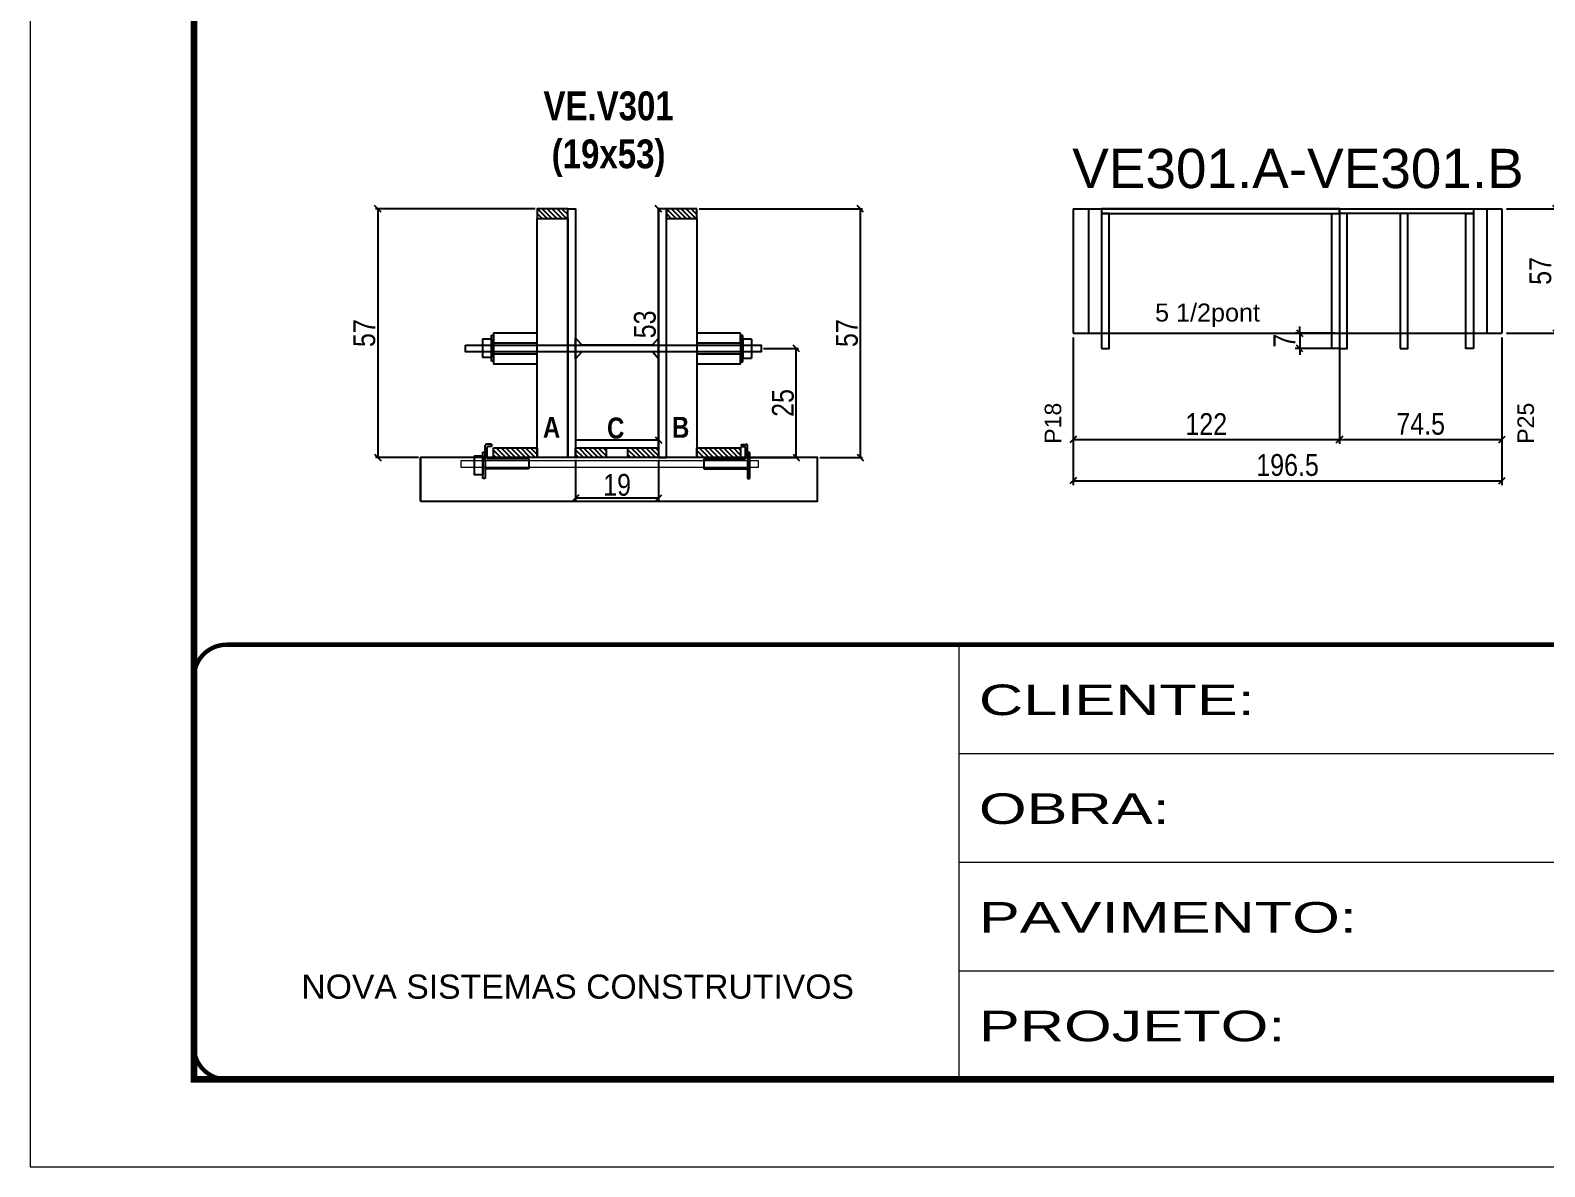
# Model space of a CAD drawing. Extents: x -3394 to 16474, y -5031 to 14397.
# Drawn here: x 7442 to 8136, y 9901 to 10422 of the extents above; entities that cross this region are included whole.
import ezdxf

# ---------------------------------------------------------------- set-up
doc = ezdxf.new("R2010")
doc.units = 0
doc.linetypes.add('CONTINUO', pattern=[0])
doc.linetypes.add('DASHED', pattern=[0.75, 0.5, -0.25])
doc.layers.get('0').update_dxf_attribs({"linetype": 'CONTINUOUS'})
doc.layers.get('Defpoints').update_dxf_attribs({"linetype": 'CONTINUOUS'})
for name, color, linetype in [('1HACHURA MADEIRAS', 1, 'CONTINUOUS'), ('barrote', 251, 'CONTINUOUS'), ('COTA', 241, 'CONTINUOUS'), ('detalhes', 4, 'CONTINUOUS'), ('NOMENCLATURA', 7, 'CONTINUOUS'), ('Painéis', 200, 'CONTINUOUS'), ('PONTALETE', 7, 'CONTINUOUS'), ('presilha', 1, 'CONTINUOUS'), ('SARR_2.2x10', 60, 'CONTINUOUS'), ('SARR_2.2x7', 40, 'CONTINUOUS'), ('SARR_3.5x7', 81, 'CONTINUOUS'), ('Tubo de PVC', 51, 'CONTINUOUS')]:
    doc.layers.add(name, color=color, linetype=linetype)
for name, color, linetype, lineweight in [('Folhas', 255, 'CONTINUOUS', 9), ('SARRAFO DE PRESSAO', 251, 'DASHED', 9), ('SCO-___-LAJ', 2, 'CONTINUOUS', 0)]:
    doc.layers.add(name, color=color, linetype=linetype, lineweight=lineweight)
doc.styles.add('ARIAL', font='arial.ttf')
doc.styles.add('COTA TECNICA', font='techl___.ttf', dxfattribs={"height": 10})
doc.styles.add('COTA TECNICA 2X', font='techl___.ttf', dxfattribs={"height": 10})
doc.styles.add('TECNICA', font='techb___.ttf', dxfattribs={"height": 10})
doc.styles.add('Tecnologia', font='')
doc.styles.get('Tecnologia').set_extended_font_data('Forgotten Futurist')
doc.dimstyles.new('PAINEL', dxfattribs={"dimtxt": 10, "dimasz": 3, "dimexe": 3, "dimexo": 3, "dimgap": 3, "dimtad": 1, "dimdec": 1, "dimzin": 12, "dimdsep": 46, "dimtxsty": 'COTA TECNICA', "dimblk1": 'OBLIQUE', "dimblk2": 'OBLIQUE', "dimsah": 1, "dimcen": 0.9, "dimclrd": 4, "dimclre": 4, "dimclrt": 240, "dimadec": 1, "dimazin": 3, "dimtfac": 1, "dimtdec": 1, "dimtmove": 0, "dimatfit": 3, "dimfxl": 1, "dimtolj": 1, "dimtzin": 12, "dimarcsym": 0})
doc.dimstyles.new('SECAO', dxfattribs={"dimscale": 0.333333, "dimtxt": 5, "dimasz": 9, "dimexe": 3, "dimexo": 3, "dimgap": 3, "dimtad": 1, "dimdec": 1, "dimlfac": 0.5, "dimzin": 12, "dimdsep": 46, "dimtxsty": 'COTA TECNICA 2X', "dimblk1": 'OBLIQUE', "dimblk2": 'OBLIQUE', "dimsah": 1, "dimcen": 0.9, "dimclrd": 4, "dimclre": 4, "dimclrt": 240, "dimadec": 1, "dimazin": 3, "dimtfac": 1, "dimtdec": 1, "dimtmove": 0, "dimatfit": 3, "dimfxl": 1, "dimtolj": 1, "dimtzin": 12, "dimarcsym": 0})

# ---------------------------------------------------------------- blocks, each defined once
blk = doc.blocks.new('9999999999')
at = {"color": 30, "linetype": 'CONTINUO'}
for p, q in [((98564.56, 34230.21), (98564.56, 34429.45)), ((98564.56, 34379.64), (99583.98, 34379.64)), ((98564.56, 34329.83), (99487.98, 34329.83)), ((98564.56, 34280.02), (99487.98, 34280.02))]:
    blk.add_line(p, q, dxfattribs=at)
at = {"color": 30, "linetype": 'CONTINUO', "const_width": 2}
blk.add_lwpolyline([(99583.98, 34230.21), (99583.98, 34414.45, 0.414214), (99568.98, 34429.45), (98228.98, 34429.45, 0.414214), (98213.98, 34414.45), (98213.98, 34245.21, 0.414214), (98228.98, 34230.21), (99583.98, 34230.21)], format="xyb", dxfattribs=at)
at = {"layer": 'Folhas'}
blk.add_lwpolyline([(98138.98, 34190.21), (99623.98, 34190.21), (99623.98, 35240.21), (98138.98, 35240.21)], close=True, dxfattribs=at)
at = {"layer": 'Folhas', "color": 30, "const_width": 3}
blk.add_lwpolyline([(98213.98, 34230.21), (99583.98, 34230.21), (99583.98, 35200.21), (98213.98, 35200.21)], close=True, dxfattribs=at)
at = {"color": 7, "linetype": 'Continuous', "ltscale": 5, "style": 'ARIAL'}
blk.add_text('NOVA SISTEMAS CONSTRUTIVOS', height=11.0592, dxfattribs=at).set_placement((98263.19, 34267.21))
at = {"layer": 'Folhas', "color": 7, "style": 'Tecnologia', "width": 1.5}
for s, p in [('CLIENTE:', (98573.65, 34397.17)), ('OBRA:', (98573.65, 34347.31)), ('PAVIMENTO:', (98573.65, 34297.5)), ('PROJETO:', (98573.65, 34247.69))]:
    blk.add_text(s, height=14, dxfattribs=at).set_placement(p)
blk = doc.blocks.new('_Oblique')
at = {"color": 0, "linetype": 'ByBlock', "lineweight": -2}
blk.add_line((-0.5, -0.5), (0.5, 0.5), dxfattribs=at)
blk = doc.blocks.new('*D1030')
at = {"layer": 'COTA', "color": 4, "lineweight": -2, "transparency": 16777216}
for p, q in [((7692.08, 10224.85), (7692.08, 10206.18)), ((7730.08, 10224.85), (7730.08, 10206.18)), ((7730.08, 10207.18), (7692.08, 10207.18))]:
    blk.add_line(p, q, dxfattribs=at)
at = {"layer": 'Defpoints', "color": 0, "transparency": 16777216}
for p in [(7692.08, 10225.85), (7730.08, 10225.85), (7692.08, 10207.18)]:
    blk.add_point(p, dxfattribs=at)
at = {"layer": 'COTA', "color": 4, "lineweight": -2, "transparency": 16777216, "xscale": 3, "yscale": 3, "zscale": 3, "rotation": 180}
blk.add_blockref('_Oblique', (7692.08, 10207.18), dxfattribs=at)
at = {"layer": 'COTA', "color": 4, "lineweight": -2, "transparency": 16777216, "xscale": 3, "yscale": 3, "zscale": 3}
blk.add_blockref('_Oblique', (7730.08, 10207.18), dxfattribs=at)
at = {"layer": 'COTA', "color": 240, "transparency": 16777216, "insert": (7711.08, 10213.27), "char_height": 10, "attachment_point": 5, "style": 'COTA TECNICA 2X'}
blk.add_mtext('\\A1;19', dxfattribs=at)
blk = doc.blocks.new('PRESILHA METÁLICA 1')
at = {"layer": 'presilha'}
for p, q in [((12, 21), (8.6, 21)), ((12, 21), (12, 19.5)), ((0, 13), (6, 13)), ((0, 13), (0, 0)), ((6, 15.5), (7.5, 15.5)), ((6, -2.5), (6, 15.5)), ((6, 13), (6, 0)), ((7.5, 10.6), (7.5, 19.9)), ((7.5, 15.5), (7.5, -2.5)), ((9, 11.6), (9, 18.9)), ((12, 19.5), (9.6, 19.5)), ((37.5, 11), (9.6, 11)), ((37.5, 11), (37.5, 4.1)), ((6, 0), (0, 0)), ((37.5, 4.1), (7.5, 4.1)), ((7.5, -2.5), (6, -2.5))]:
    blk.add_line(p, q, dxfattribs=at)
for centre, radius, start, end in [((8.6, 19.9), 1.14, 90, 180), ((9.6, 18.9), 0.57, 90, 180), ((9.6, 11.6), 0.57, 180, 270)]:
    blk.add_arc(centre, radius, start, end, dxfattribs=at)
blk = doc.blocks.new('PRESILHA METÁLICA 2')
at = {"layer": 'presilha'}
for p, q in [((-5.2, 23.5), (-5.2, 22)), ((-5.2, 23.5), (-1.9, 23.5)), ((-5.2, 22), (-2.8, 22)), ((-2.2, 14.1), (-2.2, 21.4)), ((-0.8, 14.6), (-0.8, 22.4)), ((-30.8, 13.5), (-30.8, 6.6)), ((-30.8, 13.5), (-2.8, 13.5)), ((0.8, 18), (-0.8, 18)), ((-0.8, 18), (-0.8, 0)), ((0.8, 0), (0.8, 18)), ((-30.8, 6.6), (-0.8, 6.6)), ((-0.8, 0), (0.8, 0))]:
    blk.add_line(p, q, dxfattribs=at)
for centre, radius, start, end in [((-2.8, 21.4), 0.57, 0, 90), ((-1.9, 22.4), 1.14, 0, 90), ((-2.8, 14.1), 0.57, 270, 0)]:
    blk.add_arc(centre, radius, start, end, dxfattribs=at)
blk = doc.blocks.new('*D1031')
at = {"layer": 'COTA', "color": 4, "lineweight": -2, "transparency": 16777216}
for p, q in [((7673.48, 10339.85), (7600.43, 10339.85)), ((7601.43, 10339.85), (7601.43, 10225.85)), ((7620.03, 10225.85), (7600.43, 10225.85))]:
    blk.add_line(p, q, dxfattribs=at)
at = {"layer": 'Defpoints', "color": 0, "transparency": 16777216}
for p in [(7674.48, 10339.85), (7601.43, 10225.85), (7621.03, 10225.85)]:
    blk.add_point(p, dxfattribs=at)
at = {"layer": 'COTA', "color": 4, "lineweight": -2, "transparency": 16777216, "xscale": 3, "yscale": 3, "zscale": 3}
for p, rotation in [((7601.43, 10339.85), 90), ((7601.43, 10225.85), 270)]:
    blk.add_blockref('_Oblique', p, dxfattribs=dict(at, rotation=rotation))
at = {"layer": 'COTA', "color": 240, "transparency": 16777216, "insert": (7595.32, 10282.85), "char_height": 10, "attachment_point": 5, "rotation": 90, "style": 'COTA TECNICA 2X'}
blk.add_mtext('\\A1;57', dxfattribs=at)
blk = doc.blocks.new('*D1032')
at = {"layer": 'COTA', "color": 4, "lineweight": -2, "transparency": 16777216}
blk.add_line((7730.08, 10233.85), (7730.08, 10339.85), dxfattribs=at)
at = {"layer": 'Defpoints', "color": 0, "transparency": 16777216}
for p in [(7730.08, 10339.85), (7730.08, 10339.85), (7730.08, 10233.85)]:
    blk.add_point(p, dxfattribs=at)
at = {"layer": 'COTA', "color": 4, "lineweight": -2, "transparency": 16777216, "xscale": 3, "yscale": 3, "zscale": 3}
for p, rotation in [((7730.08, 10339.85), 90), ((7730.08, 10233.85), 270)]:
    blk.add_blockref('_Oblique', p, dxfattribs=dict(at, rotation=rotation))
at = {"layer": 'COTA', "color": 240, "transparency": 16777216, "insert": (7723.86, 10286.85), "char_height": 10, "attachment_point": 5, "rotation": 90, "style": 'COTA TECNICA 2X'}
blk.add_mtext('\\A1;53', dxfattribs=at)
blk = doc.blocks.new('*D1033')
at = {"layer": 'COTA', "color": 4, "lineweight": -2, "transparency": 16777216}
for p, q in [((7748.68, 10339.85), (7823.54, 10339.85)), ((7822.54, 10339.85), (7822.54, 10225.85)), ((7803.94, 10225.85), (7823.54, 10225.85))]:
    blk.add_line(p, q, dxfattribs=at)
at = {"layer": 'Defpoints', "color": 0, "transparency": 16777216}
for p in [(7747.68, 10339.85), (7802.94, 10225.85), (7822.54, 10225.85)]:
    blk.add_point(p, dxfattribs=at)
at = {"layer": 'COTA', "color": 4, "lineweight": -2, "transparency": 16777216, "xscale": 3, "yscale": 3, "zscale": 3}
for p, rotation in [((7822.54, 10339.85), 90), ((7822.54, 10225.85), 270)]:
    blk.add_blockref('_Oblique', p, dxfattribs=dict(at, rotation=rotation))
at = {"layer": 'COTA', "color": 240, "transparency": 16777216, "insert": (7816.43, 10282.85), "char_height": 10, "attachment_point": 5, "rotation": 90, "style": 'COTA TECNICA 2X'}
blk.add_mtext('\\A1;57', dxfattribs=at)
blk = doc.blocks.new('*D1034')
at = {"layer": 'COTA', "color": 4, "linetype": 'Continuous', "lineweight": -2, "transparency": 16777216}
for p, q in [((7920.06, 10280.85), (7920.06, 10232.12)), ((8042.06, 10280.85), (8042.06, 10232.12)), ((7920.06, 10234.12), (8042.06, 10234.12))]:
    blk.add_line(p, q, dxfattribs=at)
at = {"layer": 'Defpoints', "color": 0, "linetype": 'Continuous', "transparency": 16777216}
for p in [(7920.06, 10282.85), (8042.06, 10282.85), (8042.06, 10234.12)]:
    blk.add_point(p, dxfattribs=at)
at = {"layer": 'COTA', "color": 4, "linetype": 'Continuous', "lineweight": -2, "transparency": 16777216, "xscale": 3, "yscale": 3, "zscale": 3, "rotation": 180}
blk.add_blockref('_Oblique', (7920.06, 10234.12), dxfattribs=at)
at = {"layer": 'COTA', "color": 4, "linetype": 'Continuous', "lineweight": -2, "transparency": 16777216, "xscale": 3, "yscale": 3, "zscale": 3}
blk.add_blockref('_Oblique', (8042.06, 10234.12), dxfattribs=at)
at = {"layer": 'COTA', "color": 240, "linetype": 'Continuous', "transparency": 16777216, "insert": (7981.06, 10241.18), "char_height": 10, "attachment_point": 5, "style": 'COTA TECNICA'}
blk.add_mtext('\\A1;122', dxfattribs=at)
blk = doc.blocks.new('*D1035')
at = {"layer": 'COTA', "color": 4, "linetype": 'Continuous', "lineweight": -2, "transparency": 16777216}
for p, q in [((8118.56, 10339.85), (8143.3, 10339.85)), ((8141.3, 10282.85), (8141.3, 10339.85)), ((8118.56, 10282.85), (8143.3, 10282.85))]:
    blk.add_line(p, q, dxfattribs=at)
at = {"layer": 'Defpoints', "color": 0, "linetype": 'Continuous', "transparency": 16777216}
for p in [(8116.56, 10339.85), (8141.3, 10339.85), (8116.56, 10282.85)]:
    blk.add_point(p, dxfattribs=at)
at = {"layer": 'COTA', "color": 4, "linetype": 'Continuous', "lineweight": -2, "transparency": 16777216, "xscale": 3, "yscale": 3, "zscale": 3}
for p, rotation in [((8141.3, 10339.85), 90), ((8141.3, 10282.85), 270)]:
    blk.add_blockref('_Oblique', p, dxfattribs=dict(at, rotation=rotation))
at = {"layer": 'COTA', "color": 240, "linetype": 'Continuous', "transparency": 16777216, "insert": (8134.19, 10311.35), "char_height": 10, "attachment_point": 5, "rotation": 90, "style": 'COTA TECNICA'}
blk.add_mtext('\\A1;57', dxfattribs=at)
blk = doc.blocks.new('*D1036')
at = {"layer": 'COTA', "color": 4, "linetype": 'Continuous', "lineweight": -2, "transparency": 16777216}
for p, q in [((8042.06, 10280.85), (8042.06, 10232.12)), ((8116.56, 10280.85), (8116.56, 10232.12)), ((8042.06, 10234.12), (8116.56, 10234.12))]:
    blk.add_line(p, q, dxfattribs=at)
at = {"layer": 'Defpoints', "color": 0, "linetype": 'Continuous', "transparency": 16777216}
for p in [(8042.06, 10282.85), (8116.56, 10282.85), (8116.56, 10234.12)]:
    blk.add_point(p, dxfattribs=at)
at = {"layer": 'COTA', "color": 4, "linetype": 'Continuous', "lineweight": -2, "transparency": 16777216, "xscale": 3, "yscale": 3, "zscale": 3, "rotation": 180}
blk.add_blockref('_Oblique', (8042.06, 10234.12), dxfattribs=at)
at = {"layer": 'COTA', "color": 4, "linetype": 'Continuous', "lineweight": -2, "transparency": 16777216, "xscale": 3, "yscale": 3, "zscale": 3}
blk.add_blockref('_Oblique', (8116.56, 10234.12), dxfattribs=at)
at = {"layer": 'COTA', "color": 240, "linetype": 'Continuous', "transparency": 16777216, "insert": (8079.31, 10241.23), "char_height": 10, "attachment_point": 5, "style": 'COTA TECNICA'}
blk.add_mtext('\\A1;74.5', dxfattribs=at)
blk = doc.blocks.new('*D1037')
at = {"layer": 'COTA', "color": 4, "linetype": 'Continuous', "lineweight": -2, "transparency": 16777216}
for p, q in [((7920.06, 10280.85), (7920.06, 10213.22)), ((8116.56, 10280.85), (8116.56, 10213.22)), ((7920.06, 10215.22), (8116.56, 10215.22))]:
    blk.add_line(p, q, dxfattribs=at)
at = {"layer": 'Defpoints', "color": 0, "linetype": 'Continuous', "transparency": 16777216}
for p in [(7920.06, 10282.85), (8116.56, 10282.85), (8116.56, 10215.22)]:
    blk.add_point(p, dxfattribs=at)
at = {"layer": 'COTA', "color": 4, "linetype": 'Continuous', "lineweight": -2, "transparency": 16777216, "xscale": 3, "yscale": 3, "zscale": 3, "rotation": 180}
blk.add_blockref('_Oblique', (7920.06, 10215.22), dxfattribs=at)
at = {"layer": 'COTA', "color": 4, "linetype": 'Continuous', "lineweight": -2, "transparency": 16777216, "xscale": 3, "yscale": 3, "zscale": 3}
blk.add_blockref('_Oblique', (8116.56, 10215.22), dxfattribs=at)
at = {"layer": 'COTA', "color": 240, "linetype": 'Continuous', "transparency": 16777216, "insert": (8018.31, 10222.36), "char_height": 10, "attachment_point": 5, "style": 'COTA TECNICA'}
blk.add_mtext('\\A1;196.5', dxfattribs=at)
blk = doc.blocks.new('*D1038')
at = {"layer": 'COTA', "color": 4, "linetype": 'Continuous', "lineweight": -2, "transparency": 16777216}
for p, q in [((8023.87, 10282.85), (8023.87, 10285.85)), ((8040.06, 10282.85), (8021.87, 10282.85)), ((8023.87, 10282.85), (8023.87, 10275.85)), ((8040.06, 10275.85), (8021.87, 10275.85)), ((8023.87, 10275.85), (8023.87, 10272.85))]:
    blk.add_line(p, q, dxfattribs=at)
at = {"layer": 'Defpoints', "color": 0, "linetype": 'Continuous', "transparency": 16777216}
for p in [(8042.06, 10282.85), (8023.87, 10275.85), (8042.06, 10275.85)]:
    blk.add_point(p, dxfattribs=at)
at = {"layer": 'COTA', "color": 4, "linetype": 'Continuous', "lineweight": -2, "transparency": 16777216, "xscale": 3, "yscale": 3, "zscale": 3}
for p, rotation in [((8023.87, 10282.85), 270), ((8023.87, 10275.85), 90)]:
    blk.add_blockref('_Oblique', p, dxfattribs=dict(at, rotation=rotation))
at = {"layer": 'COTA', "color": 240, "linetype": 'Continuous', "transparency": 16777216, "insert": (8016.8, 10279.35), "char_height": 10, "attachment_point": 5, "rotation": 90, "style": 'COTA TECNICA'}
blk.add_mtext('\\A1;7', dxfattribs=at)
blk = doc.blocks.new('*D1039')
at = {"layer": 'COTA', "color": 4, "lineweight": -2, "transparency": 16777216}
for p, q in [((7778.16, 10275.85), (7794.22, 10275.85)), ((7793.22, 10225.85), (7793.22, 10275.85)), ((7768.68, 10225.85), (7794.22, 10225.85))]:
    blk.add_line(p, q, dxfattribs=at)
at = {"layer": 'Defpoints', "color": 0, "transparency": 16777216}
for p in [(7777.16, 10275.85), (7793.22, 10275.85), (7767.68, 10225.85)]:
    blk.add_point(p, dxfattribs=at)
at = {"layer": 'COTA', "color": 4, "lineweight": -2, "transparency": 16777216, "xscale": 3, "yscale": 3, "zscale": 3}
for p, rotation in [((7793.22, 10275.85), 90), ((7793.22, 10225.85), 270)]:
    blk.add_blockref('_Oblique', p, dxfattribs=dict(at, rotation=rotation))
at = {"layer": 'COTA', "color": 240, "transparency": 16777216, "insert": (7787.11, 10250.85), "char_height": 10, "attachment_point": 5, "rotation": 90, "style": 'COTA TECNICA 2X'}
blk.add_mtext('\\A1;25', dxfattribs=at)

msp = doc.modelspace()

# ---------------------------------------------------------------- hatches: boundary and pattern name
at = {"layer": 'SARR_2.2x10'}
h = msp.add_hatch(dxfattribs=at)
h.set_pattern_fill('ANSI31', color=256, scale=0.5, angle=90)
h.set_pattern_definition([(135, (40752.3049, -113286.3152), (-1.122532015, -1.122532015), [])])
h.paths.add_polyline_path([(7654.48, 10230.25), (7654.48, 10225.85), (7674.48, 10225.85), (7674.48, 10230.25)])
h = msp.add_hatch(dxfattribs=at)
h.set_pattern_fill('ANSI31', color=256, scale=0.5, angle=90)
h.set_pattern_definition([(135, (40865.5049, -113286.3152), (-1.122532015, -1.122532015), [])])
h.paths.add_polyline_path([(7747.68, 10230.25), (7747.68, 10225.85), (7767.68, 10225.85), (7767.68, 10230.25)])
at = {"layer": 'SARR_2.2x7'}
h = msp.add_hatch(dxfattribs=at)
h.set_pattern_fill('ANSI31', color=256, scale=0.5, angle=90)
h.set_pattern_definition([(135, (40697.1049, -113176.7152), (-1.122532015, -1.122532015), [])])
h.paths.add_polyline_path([(7674.48, 10339.85), (7674.48, 10335.45), (7688.48, 10335.45), (7688.48, 10339.85)])
h = msp.add_hatch(dxfattribs=at)
h.set_pattern_fill('ANSI31', color=256, scale=0.5, angle=90)
h.set_pattern_definition([(135, (40756.3049, -113176.7152), (-1.122532015, -1.122532015), [])])
h.paths.add_polyline_path([(7733.68, 10339.85), (7733.68, 10335.45), (7747.68, 10335.45), (7747.68, 10339.85)])
h = msp.add_hatch(dxfattribs=at)
h.set_pattern_fill('ANSI31', color=256, scale=0.5, angle=90)
h.set_pattern_definition([(135, (40879.9049, -113286.3152), (-1.122532015, -1.122532015), [])])
h.paths.add_polyline_path([(7692.08, 10230.25), (7692.08, 10225.85), (7706.08, 10225.85), (7706.08, 10230.25)])
h = msp.add_hatch(dxfattribs=at)
h.set_pattern_fill('ANSI31', color=256, scale=0.5, angle=90)
h.set_pattern_definition([(135, (40903.9049, -113286.3152), (-1.122532015, -1.122532015), [])])
h.paths.add_polyline_path([(7716.08, 10230.25), (7716.08, 10225.85), (7730.08, 10225.85), (7730.08, 10230.25)])

# ---------------------------------------------------------------- linework, layer by layer
at = {"layer": '1HACHURA MADEIRAS', "elevation": 0}
for points in [[(7674.48, 10282.76), (7654.48, 10282.76), (7654.48, 10278.36), (7674.48, 10278.36)], [(7674.48, 10273.16), (7654.48, 10273.16), (7654.48, 10268.76), (7674.48, 10268.76)]]:
    msp.add_lwpolyline(points, close=True, dxfattribs=at)
at = {"layer": '1HACHURA MADEIRAS'}
for points in [[(7767.68, 10282.76), (7747.68, 10282.76), (7747.68, 10278.36), (7767.68, 10278.36)], [(7767.68, 10273.16), (7747.68, 10273.16), (7747.68, 10268.76), (7767.68, 10268.76)]]:
    msp.add_lwpolyline(points, close=True, dxfattribs=at)
at = {"layer": 'barrote', "elevation": 0}
msp.add_lwpolyline([(7621.03, 10205.85), (7802.94, 10205.85), (7802.94, 10225.85), (7621.03, 10225.85)], close=True, dxfattribs=at)
at = {"layer": 'detalhes', "color": 250}
msp.add_line((7621.03, 10205.85), (7621.03, 10225.85), dxfattribs=at)
at = {"layer": 'Painéis', "linetype": 'Continuous'}
for p, q in [((7920.06, 10339.85), (8116.56, 10339.85, 0)), ((7920.06, 10339.85), (7920.06, 10282.85)), ((8042.06, 10339.85), (8042.06, 10282.85)), ((8116.56, 10339.85), (8116.56, 10282.85)), ((7920.06, 10282.85), (8116.56, 10282.85))]:
    msp.add_line(p, q, dxfattribs=at)
at = {"layer": 'Painéis', "linetype": 'Continuous', "elevation": 0}
for points in [[(7688.48, 10225.85), (7688.48, 10339.85), (7692.08, 10339.85), (7692.08, 10225.85)], [(7733.68, 10225.85), (7733.68, 10339.85), (7730.08, 10339.85), (7730.08, 10225.85)], [(7730.08, 10233.85), (7692.08, 10233.85), (7692.08, 10230.25), (7730.08, 10230.25)]]:
    msp.add_lwpolyline(points, close=True, dxfattribs=at)
at = {"layer": 'presilha'}
for p, q in [((7649.48, 10280.29), (7653.48, 10280.29)), ((7649.48, 10280.29), (7649.48, 10271.62)), ((7653.48, 10281.95), (7654.48, 10281.95)), ((7653.48, 10269.95), (7653.48, 10281.95)), ((7653.48, 10280.29), (7653.48, 10271.62)), ((7654.48, 10281.95), (7654.48, 10269.95)), ((7768.68, 10281.76, 0), (7767.68, 10281.76, 0)), ((7767.68, 10281.76, 0), (7767.68, 10269.76, 0)), ((7768.68, 10269.76, 0), (7768.68, 10281.76, 0)), ((7772.68, 10280.1, 0), (7768.68, 10280.1, 0)), ((7768.68, 10280.1, 0), (7768.68, 10271.43, 0)), ((7772.68, 10280.1, 0), (7772.68, 10271.43, 0)), ((7653.48, 10271.62), (7649.48, 10271.62)), ((7768.68, 10271.43, 0), (7772.68, 10271.43, 0)), ((7654.48, 10269.95), (7653.48, 10269.95)), ((7767.68, 10269.76, 0), (7768.68, 10269.76, 0))]:
    msp.add_line(p, q, dxfattribs=at)
at = {"layer": 'presilha', "elevation": 0}
msp.add_lwpolyline([(7641.7, 10277.35), (7777.16, 10277.35), (7777.16, 10274.35), (7641.7, 10274.35)], close=True, dxfattribs=at)
at = {"layer": 'SARR_2.2x10', "elevation": 0}
for points in [[(7654.48, 10230.25), (7674.48, 10230.25), (7674.48, 10225.85), (7654.48, 10225.85)], [(7747.68, 10230.25), (7767.68, 10230.25), (7767.68, 10225.85), (7747.68, 10225.85)]]:
    msp.add_lwpolyline(points, close=True, dxfattribs=at)
at = {"layer": 'SARR_2.2x7', "ltscale": 25}
for p, q in [((7927.06, 10339.85), (7927.06, 10282.85, 0)), ((8109.56, 10339.85), (8109.56, 10282.85, 0))]:
    msp.add_line(p, q, dxfattribs=at)
at = {"layer": 'SARR_2.2x7', "elevation": 0}
for points in [[(7688.48, 10339.85), (7674.48, 10339.85), (7674.48, 10335.45), (7688.48, 10335.45)], [(7747.68, 10339.85), (7733.68, 10339.85), (7733.68, 10335.45), (7747.68, 10335.45)], [(7692.08, 10230.25), (7706.08, 10230.25), (7706.08, 10225.85), (7692.08, 10225.85)], [(7716.08, 10230.25), (7730.08, 10230.25), (7730.08, 10225.85), (7716.08, 10225.85)]]:
    msp.add_lwpolyline(points, close=True, dxfattribs=at)
at = {"layer": 'SARR_2.2x7', "ltscale": 25, "elevation": 0}
for points in [[(7933.06, 10337.65), (8042.06, 10337.65), (8042.06, 10339.85), (7933.06, 10339.85)], [(8103.56, 10337.65), (8042.06, 10337.65), (8042.06, 10339.85), (8103.56, 10339.85)]]:
    msp.add_lwpolyline(points, close=True, dxfattribs=at)
at = {"layer": 'SARR_3.5x7', "elevation": 0}
for points in [[(7674.48, 10335.45), (7688.48, 10335.45), (7688.48, 10225.85), (7674.48, 10225.85)], [(7733.68, 10335.45), (7747.68, 10335.45), (7747.68, 10225.85), (7733.68, 10225.85)], [(7933.06, 10275.85), (7936.56, 10275.85), (7936.56, 10337.65), (7933.06, 10337.65)], [(8042.06, 10275.85), (8038.56, 10275.85), (8038.56, 10337.65), (8042.06, 10337.65)], [(8042.06, 10275.85), (8045.56, 10275.85), (8045.56, 10337.65), (8042.06, 10337.65)], [(8069.86, 10275.85), (8073.36, 10275.85), (8073.36, 10337.65), (8069.86, 10337.65)], [(8103.56, 10275.85), (8100.06, 10275.85), (8100.06, 10337.65), (8103.56, 10337.65)]]:
    msp.add_lwpolyline(points, close=True, dxfattribs=at)
at = {"layer": 'SCO-___-LAJ', "color": 1, "elevation": 0}
msp.add_lwpolyline([(7639.63, 10224.52), (7775.8, 10224.52), (7775.8, 10221.32), (7639.63, 10221.32)], close=True, dxfattribs=at)
at = {"layer": 'Tubo de PVC', "elevation": 0}
msp.add_lwpolyline([(7730.08, 10280.6), (7730.08, 10271.11), (7727.28, 10274.26), (7694.88, 10274.26), (7692.08, 10271.11), (7692.08, 10280.6), (7694.88, 10277.45), (7727.28, 10277.45)], close=True, dxfattribs=at)

# ---------------------------------------------------------------- block references
at = {"layer": 'presilha', "xscale": 0.6666666666666666, "yscale": 0.6666666666666666, "zscale": 0.6666666666666666}
for name, p in [('PRESILHA METÁLICA 1', (7645.61, 10217.89)), ('PRESILHA METÁLICA 2', (7771.36, 10216.22))]:
    msp.add_blockref(name, p, dxfattribs=at)
at = {"layer": 'SARRAFO DE PRESSAO', "color": 6, "linetype": 'ByBlock'}
msp.add_blockref('9999999999', (-90696.77, -24289.38), dxfattribs=at)

# ---------------------------------------------------------------- texts
at = {"layer": 'detalhes', "style": 'TECNICA'}
for s, p in [('A', (7677.1, 10234.87)), ('C', (7706.49, 10234.56)), ('B', (7736.24, 10234.87))]:
    msp.add_text(s, height=9.6, dxfattribs=at).set_placement(p)
at = {"layer": 'NOMENCLATURA', "linetype": 'Continuous', "style": 'ARIAL'}
msp.add_text('VE301.A-VE301.B', height=18, dxfattribs=at).set_placement((7919.64, 10349.32))
for s, p in [('P18', (7914.59, 10232.15, 0)), ('P25', (8131.22, 10232.15, 0))]:
    msp.add_text(s, height=7.567, rotation=90, dxfattribs=at).set_placement(p)
at = {"layer": 'NOMENCLATURA', "insert": (7707.19, 10393.61), "char_height": 13.2, "attachment_point": 2, "style": 'TECNICA'}
msp.add_mtext_dynamic_manual_height_columns('VE.V301\\P(19x53)', width=13.2, gutter_width=1, heights=[0], dxfattribs=at)
at = {"layer": 'PONTALETE', "linetype": 'Continuous', "style": 'ARIAL'}
msp.add_text('5 1/2pont', height=8.25, dxfattribs=at).set_placement((7957.61, 10288.17))

# ---------------------------------------------------------------- dimensions: what is measured, and where the dimension line sits
at = {"layer": 'COTA'}
for base, p1, p2, picture, middle in [((7601.43, 10225.85), (7674.48, 10339.85), (7621.03, 10225.85), '*D1031', (7595.32, 10282.85)), ((7822.54, 10225.85), (7747.68, 10339.85), (7802.94, 10225.85), '*D1033', (7816.43, 10282.85)), ((7793.22, 10275.85), (7767.68, 10225.85), (7777.16, 10275.85), '*D1039', (7787.11, 10250.85))]:
    dim = msp.add_linear_dim(base=base, p1=p1, p2=p2, angle=90, dimstyle='SECAO', dxfattribs=at)
    dim.commit()
    dim.dimension.update_dxf_attribs({"geometry": picture, "text_midpoint": middle})
for base, p1, p2, angle, picture, middle in [((7730.08, 10339.85), (7730.08, 10233.85), (7730.08, 10339.85), 90, '*D1032', (7730.08, 10286.85)), ((7692.08, 10207.18), (7730.08, 10225.85), (7692.08, 10225.85), 180, '*D1030', (7711.08, 10207.18))]:
    dim = msp.add_linear_dim(base=base, p1=p1, p2=p2, angle=angle, dimstyle='SECAO', dxfattribs=at)
    dim.commit()
    dim.dimension.update_dxf_attribs({"geometry": picture, "text_midpoint": middle, "dimtype": 160})
at = {"layer": 'COTA', "linetype": 'Continuous'}
for base, p1, p2, picture, middle in [((8141.3, 10339.85), (8116.56, 10282.85), (8116.56, 10339.85), '*D1035', (8134.19, 10311.35)), ((8023.87, 10275.85), (8042.06, 10282.85), (8042.06, 10275.85), '*D1038', (8016.8, 10279.35))]:
    dim = msp.add_linear_dim(base=base, p1=p1, p2=p2, angle=90, dimstyle='PAINEL', override={"dimexe": 2, "dimexo": 2, "dimgap": 2, "dimadec": 8, "dimtix": 1, "dimatfit": 2, "dimldrblk": 'Oblique'}, dxfattribs=at)
    dim.commit()
    dim.dimension.update_dxf_attribs({"geometry": picture, "text_midpoint": middle})
for base, p1, p2, picture, middle in [((8042.06, 10234.12), (7920.06, 10282.85), (8042.06, 10282.85), '*D1034', (7981.06, 10241.18)), ((8116.56, 10215.22), (7920.06, 10282.85), (8116.56, 10282.85), '*D1037', (8018.31, 10222.36)), ((8116.56, 10234.12), (8042.06, 10282.85), (8116.56, 10282.85), '*D1036', (8079.31, 10241.23))]:
    dim = msp.add_linear_dim(base=base, p1=p1, p2=p2, dimstyle='PAINEL', override={"dimexe": 2, "dimexo": 2, "dimgap": 2, "dimadec": 8, "dimtix": 1, "dimatfit": 2, "dimldrblk": 'Oblique'}, dxfattribs=at)
    dim.commit()
    dim.dimension.update_dxf_attribs({"geometry": picture, "text_midpoint": middle})

doc.saveas('drawing.dxf')
